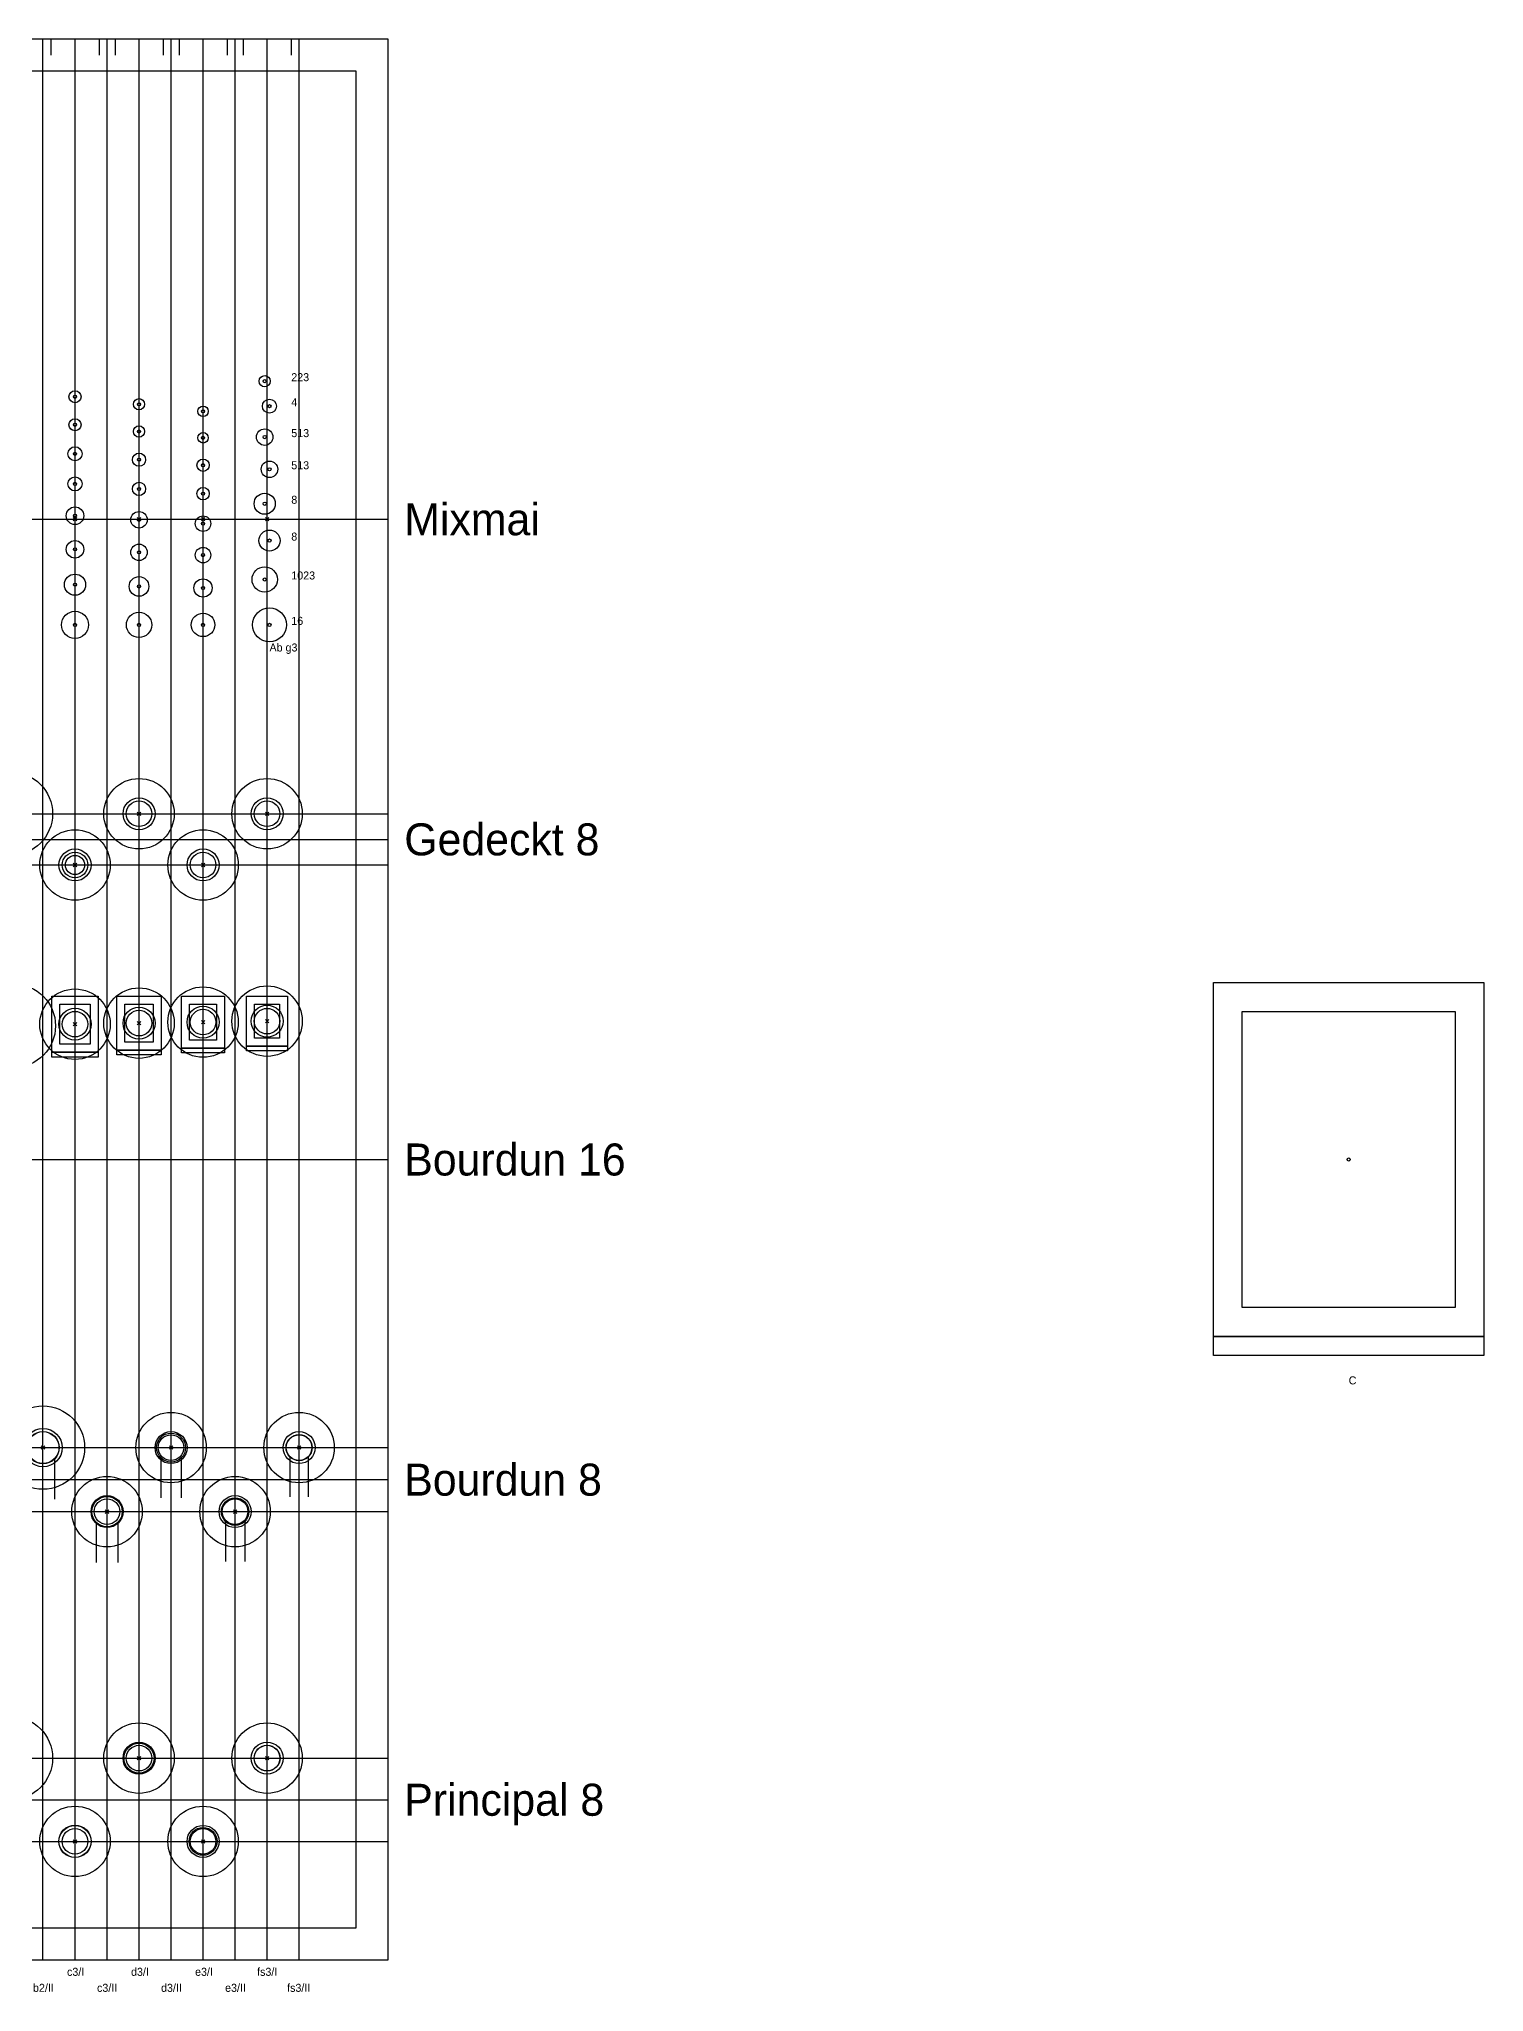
# Model space of a CAD drawing. Header units: metres. Extents: x 100 to 2784, y 78 to 1300.
# Drawn here: x 1882 to 2784, y 80 to 1300 of the extents above; entities that cross this region are included whole.
import ezdxf

# ---------------------------------------------------------------- set-up
doc = ezdxf.new("R2010")
doc.units = ezdxf.units.M

msp = doc.modelspace()

# ---------------------------------------------------------------- linework, layer by layer
at = {"layer": '2', "color": 3}
for p, q in [((1889.28, 1300), (1889.28, 1290)), ((1919.28, 1300), (1919.28, 1290)), ((1929.28, 1300), (1929.28, 1290)), ((1959.28, 1300), (1959.28, 1290)), ((1969.28, 1300), (1969.28, 1290)), ((1999.28, 1300), (1999.28, 1290)), ((2009.28, 1300), (2009.28, 1290)), ((2039.28, 1300), (2039.28, 1290))]:
    msp.add_line(p, q, dxfattribs=at)
for points in [[(100, 100), (2100, 100), (2100, 1300), (100, 1300)], [(120, 120), (2080, 120), (2080, 1280), (120, 1280)]]:
    msp.add_lwpolyline(points, close=True, dxfattribs=at)
at = {"layer": '3', "color": 5}
for p, q in [((1903.219, 1001.061), (1905.341, 998.939)), ((1903.219, 998.939), (1905.341, 1001.061)), ((1943.219, 1001.061), (1945.341, 998.939)), ((1943.219, 998.939), (1945.341, 1001.061)), ((1983.219, 1001.061), (1985.341, 998.939)), ((1983.219, 998.939), (1985.341, 1001.061)), ((2023.219, 1001.061), (2025.341, 998.939)), ((2023.219, 998.939), (2025.341, 1001.061)), ((1943.219, 817.061), (1945.341, 814.939)), ((1943.219, 814.939), (1945.341, 817.061)), ((2023.219, 817.061), (2025.341, 814.939)), ((2023.219, 814.939), (2025.341, 817.061)), ((1903.219, 785.061), (1905.341, 782.939)), ((1903.219, 782.939), (1905.341, 785.061)), ((1983.219, 785.061), (1985.341, 782.939)), ((1983.219, 782.939), (1985.341, 785.061)), ((1883.219, 421.061), (1885.341, 418.939)), ((1883.219, 418.939), (1885.341, 421.061)), ((1963.219, 421.061), (1965.341, 418.939)), ((1963.219, 418.939), (1965.341, 421.061)), ((2043.219, 421.061), (2045.341, 418.939)), ((2043.219, 418.939), (2045.341, 421.061)), ((1891.446, 412.834), (1891.446, 387.834)), ((1957.896, 413.616), (1957.896, 388.616)), ((1970.664, 413.616), (1970.664, 388.616)), ((2038.514, 414.234), (2038.514, 389.234)), ((2050.046, 414.234), (2050.046, 389.234)), ((1923.219, 381.061), (1925.341, 378.939)), ((1923.219, 378.939), (1925.341, 381.061)), ((2003.219, 381.061), (2005.341, 378.939)), ((2003.219, 378.939), (2005.341, 381.061)), ((1917.562, 373.282), (1917.562, 348.282)), ((1930.997, 373.282), (1930.997, 348.282)), ((1998.212, 373.933), (1998.212, 348.933)), ((2010.347, 373.933), (2010.347, 348.933)), ((1943.219, 227.061), (1945.341, 224.939)), ((1943.219, 224.939), (1945.341, 227.061)), ((2023.219, 227.061), (2025.341, 224.939)), ((2023.219, 224.939), (2025.341, 227.061)), ((1903.219, 175.061), (1905.341, 172.939)), ((1903.219, 172.939), (1905.341, 175.061)), ((1983.219, 175.061), (1985.341, 172.939)), ((1983.219, 172.939), (1985.341, 175.061))]:
    msp.add_line(p, q, dxfattribs=at)
for centre, radius in [((2022.78, 1086.261), 3.505), ((2022.78, 1086.261), 1), ((1904.28, 1076.533), 3.75), ((1904.28, 1076.533), 1), ((1944.28, 1071.832), 3.505), ((2025.78, 1070.643), 4.399), ((1904.28, 1059.033), 3.75), ((1944.28, 1071.832), 1), ((1984.28, 1067.436), 3.276), ((1984.28, 1067.436), 1), ((2025.78, 1070.643), 1), ((1904.28, 1059.033), 1), ((1944.28, 1054.822), 3.505), ((1944.28, 1054.822), 1), ((1984.28, 1050.884), 3.276), ((1984.28, 1050.884), 1), ((2022.78, 1051.316), 5.16), ((2022.78, 1051.316), 1), ((1904.28, 1040.884), 4.399), ((1904.28, 1040.884), 1), ((1944.28, 1037.19), 4.127), ((1944.28, 1037.19), 1), ((1984.28, 1033.736), 3.872), ((1904.28, 1022.086), 4.399), ((1984.28, 1033.736), 1), ((2025.78, 1031.219), 5.16), ((2025.78, 1031.219), 1), ((1904.28, 1022.086), 1), ((1944.28, 1018.936), 4.127), ((1944.28, 1018.936), 1), ((1984.28, 1015.993), 3.872), ((1984.28, 1015.993), 1), ((2022.78, 1009.673), 6.594), ((1904.28, 1002.188), 5.5), ((1904.28, 1002.188), 1), ((1944.28, 999.65), 5.16), ((1944.28, 999.65), 1), ((1984.28, 997.281), 4.841), ((2022.78, 1009.673), 1), ((1984.28, 997.281), 1), ((2025.78, 986.68), 6.594), ((1904.28, 981.188), 5.5), ((1904.28, 981.188), 1), ((1944.28, 979.33), 5.16), ((1944.28, 979.33), 1), ((1984.28, 977.599), 4.841), ((1984.28, 977.599), 1), ((2025.78, 986.68), 1), ((1904.28, 959.094), 6.594), ((1944.28, 958.037), 6.132), ((2022.78, 962.365), 7.905), ((1904.28, 959.094), 1), ((1944.28, 958.037), 1), ((1984.28, 957.055), 5.703), ((1984.28, 957.055), 1), ((2022.78, 962.365), 1), ((1904.28, 934), 8.5), ((1944.28, 934), 7.905), ((1984.28, 934), 7.352), ((2025.78, 934), 10.619), ((1904.28, 934), 1), ((1944.28, 934), 1), ((1984.28, 934), 1), ((2025.78, 934), 1), ((1944.28, 816), 0), ((2024.28, 816), 0), ((1904.28, 784), 6), ((1984.28, 784), 0), ((1884.28, 420), 10.134), ((1964.28, 420), 9.029), ((2044.28, 420), 8.155), ((1924.28, 380), 9.5), ((2004.28, 380), 8.581), ((1944.28, 226), 9.382), ((2024.28, 226), 8.098), ((1904.28, 174), 10.1), ((1984.28, 174), 8.715)]:
    msp.add_circle(centre, radius, dxfattribs=at)
at = {"layer": '4', "color": 5}
for p, q in [((1903.219, 685.594), (1905.341, 683.473)), ((1903.219, 683.473), (1905.341, 685.594)), ((1943.219, 686.26), (1945.341, 684.139)), ((1943.219, 684.139), (1945.341, 686.26)), ((1983.219, 686.891), (1985.341, 684.769)), ((1983.219, 684.769), (1985.341, 686.891)), ((2023.219, 687.487), (2025.341, 685.366)), ((2023.219, 685.366), (2025.341, 687.487))]:
    msp.add_line(p, q, dxfattribs=at)
for points in [[(2615.5, 710.5), (2784.5, 710.5), (2784.5, 489.5), (2615.5, 489.5)], [(1889.78, 702.033), (1918.78, 702.033), (1918.78, 667.033), (1889.78, 667.033)], [(1894.78, 697.033), (1913.78, 697.033), (1913.78, 672.033), (1894.78, 672.033)], [(1930.362, 702.033), (1958.198, 702.033), (1958.198, 668.365), (1930.362, 668.365)], [(1935.362, 697.033), (1953.198, 697.033), (1953.198, 673.365), (1935.362, 673.365)], [(1970.909, 702.033), (1997.651, 702.033), (1997.651, 669.626), (1970.909, 669.626)], [(1975.909, 697.033), (1992.651, 697.033), (1992.651, 674.626), (1975.909, 674.626)], [(2011.422, 702.033), (2037.138, 702.033), (2037.138, 670.82), (2011.422, 670.82)], [(2016.422, 697.033), (2032.138, 697.033), (2032.138, 675.82), (2016.422, 675.82)], [(2633.5, 692.5), (2766.5, 692.5), (2766.5, 507.5), (2633.5, 507.5)], [(1889.78, 667.033), (1918.78, 667.033), (1918.78, 664.033), (1889.78, 664.033)], [(1930.362, 668.365), (1958.198, 668.365), (1958.198, 665.365), (1930.362, 665.365)], [(1970.909, 669.626), (1997.651, 669.626), (1997.651, 666.626), (1970.909, 666.626)], [(2011.422, 670.82), (2037.138, 670.82), (2037.138, 667.82), (2011.422, 667.82)], [(2615.5, 489.5), (2784.5, 489.5), (2784.5, 477.5), (2615.5, 477.5)]]:
    msp.add_lwpolyline(points, close=True, dxfattribs=at)
msp.add_circle((2700, 600), 1, dxfattribs=at)
at = {"layer": '5', "color": 8}
for p, q in [((1884.28, 100), (1884.28, 1300)), ((1944.28, 100), (1944.28, 1300)), ((1964.28, 100), (1964.28, 1300)), ((1984.28, 100), (1984.28, 1300)), ((2004.28, 100), (2004.28, 1300)), ((2024.28, 100), (2024.28, 1300)), ((2044.28, 100), (2044.28, 1300)), ((100, 1000), (2100, 1000)), ((100, 816), (2100, 816)), ((100, 816), (2100, 816)), ((100, 800), (2100, 800)), ((100, 800), (2100, 800)), ((100, 784), (2100, 784)), ((100, 784), (2100, 784)), ((100, 600), (2100, 600)), ((100, 420), (2100, 420)), ((100, 400), (2100, 400)), ((100, 380), (2100, 380)), ((100, 226), (2100, 226)), ((100, 200), (2100, 200)), ((100, 174), (2100, 174))]:
    msp.add_line(p, q, dxfattribs=at)
at = {"layer": '5', "color": 4}
for p, q in [((1904.28, 100), (1904.28, 1300)), ((1924.28, 100), (1924.28, 1300))]:
    msp.add_line(p, q, dxfattribs=at)
at = {"layer": '6', "color": 6}
for centre, radius in [((1944.28, 816), 8), ((2024.28, 816), 8), ((1904.28, 784), 8), ((1984.28, 784), 8), ((1904.28, 684.533), 8), ((1944.28, 685.199), 8), ((1984.28, 685.83), 8), ((2024.28, 686.427), 8), ((1884.28, 420), 10), ((1964.28, 420), 8), ((2044.28, 420), 8), ((1924.28, 380), 8), ((2004.28, 380), 8), ((1944.28, 226), 8), ((2024.28, 226), 8), ((1904.28, 174), 8), ((1984.28, 174), 8)]:
    msp.add_circle(centre, radius, dxfattribs=at)
at = {"layer": '7', "color": 6}
for centre, radius in [((1864.28, 816), 26), ((1944.28, 816), 22), ((2024.28, 816), 22), ((1904.28, 784), 22), ((1984.28, 784), 22), ((1866.118, 683.515), 26), ((1984.28, 685.83), 22), ((2024.28, 686.427), 22), ((1904.28, 684.533), 22), ((1944.28, 685.199), 22), ((1884.28, 420), 26), ((1964.28, 420), 22), ((2044.28, 420), 22), ((1924.28, 380), 22), ((2004.28, 380), 22), ((1864.28, 226), 26), ((1944.28, 226), 22), ((2024.28, 226), 22), ((1904.28, 174), 22), ((1984.28, 174), 22)]:
    msp.add_circle(centre, radius, dxfattribs=at)
at = {"layer": '8', "color": 6}
for centre, radius in [((1944.28, 816), 10), ((2024.28, 816), 10), ((1904.28, 784), 10), ((1984.28, 784), 10), ((1984.28, 685.83), 10), ((2024.28, 686.427), 10), ((1904.28, 684.533), 10), ((1944.28, 685.199), 10), ((1884.28, 420), 12), ((1964.28, 420), 10), ((2044.28, 420), 10), ((1924.28, 380), 10), ((2004.28, 380), 10), ((1944.28, 226), 10), ((2024.28, 226), 10), ((1904.28, 174), 10), ((1984.28, 174), 10)]:
    msp.add_circle(centre, radius, dxfattribs=at)
at = {"layer": '9', "color": 6}
for centre, radius in [((1944.28, 816), 10), ((2024.28, 816), 10), ((1904.28, 784), 10), ((1984.28, 784), 10), ((1984.28, 685.83), 10), ((2024.28, 686.427), 10), ((1904.28, 684.533), 10), ((1944.28, 685.199), 10), ((1884.28, 420), 12), ((1964.28, 420), 10), ((2044.28, 420), 10), ((1924.28, 380), 10), ((2004.28, 380), 10), ((1944.28, 226), 10), ((2024.28, 226), 10), ((1904.28, 174), 10), ((1984.28, 174), 10)]:
    msp.add_circle(centre, radius, dxfattribs=at)

# ---------------------------------------------------------------- texts
at = {"layer": '1', "color": 7}
for s, height, p in [('223', 5, (2039.398, 1086.261)), ('4', 5, (2039.398, 1070.643)), ('513', 5, (2039.398, 1051.316)), ('513', 5, (2039.398, 1031.219)), ('8', 5, (2039.398, 1009.673)), ('Mixmai', 20, (2110, 990)), ('8', 5, (2039.398, 986.68)), ('1023', 5, (2039.398, 962.365)), ('16', 5, (2039.398, 934)), ('Ab g3', 5, (2025.78, 917.381)), ('Gedeckt 8', 20, (2110, 790)), ('Gedeckt 8', 20, (2110, 790)), ('Bourdun 16', 20, (2110, 590)), ('C', 5, (2700, 459.5)), ('Bourdun 8', 20, (2110, 390)), ('Principal 8', 20, (2110, 190)), ('c3/I', 5, (1899.28, 90)), ('d3/I', 5, (1939.28, 90)), ('e3/I', 5, (1979.28, 90)), ('fs3/I', 5, (2018.03, 90)), ('b2/II', 5, (1878.03, 80)), ('c3/II', 5, (1918.03, 80)), ('d3/II', 5, (1958.03, 80)), ('e3/II', 5, (1998.03, 80)), ('fs3/II', 5, (2036.78, 80))]:
    msp.add_text(s, height=height, dxfattribs=at).set_placement(p)

doc.saveas('drawing.dxf')
